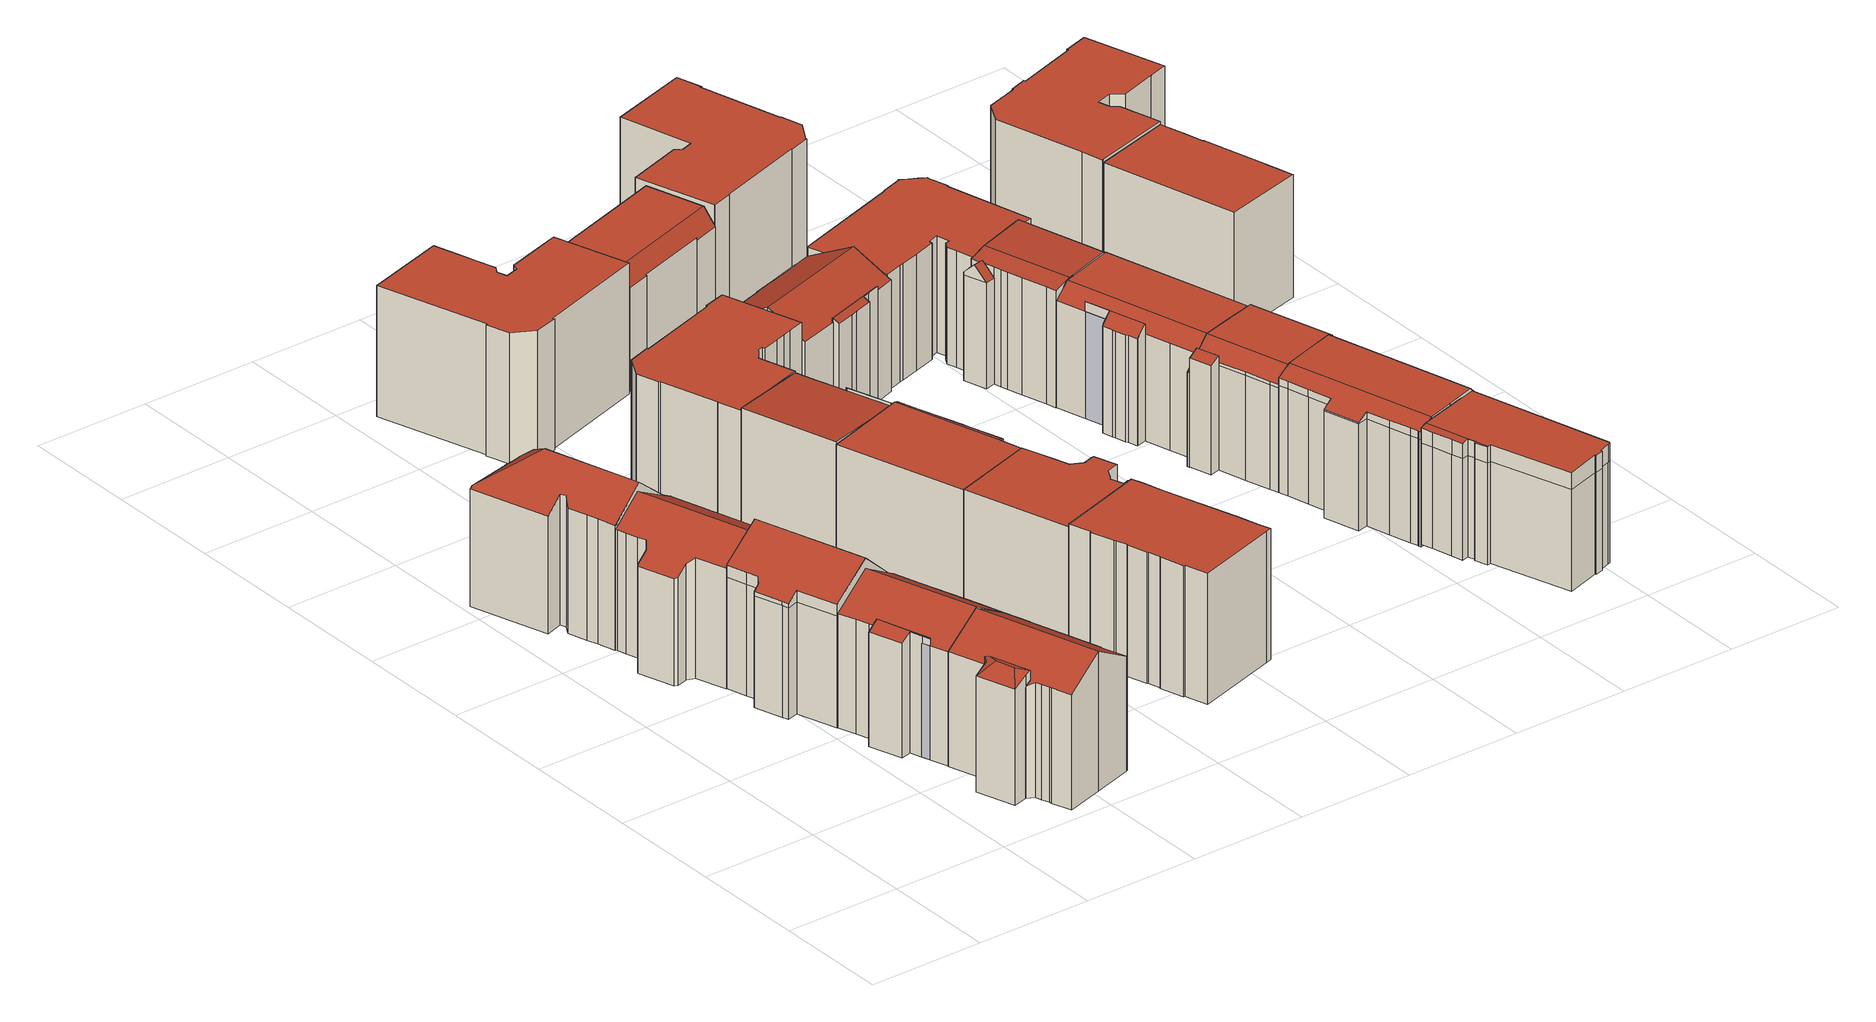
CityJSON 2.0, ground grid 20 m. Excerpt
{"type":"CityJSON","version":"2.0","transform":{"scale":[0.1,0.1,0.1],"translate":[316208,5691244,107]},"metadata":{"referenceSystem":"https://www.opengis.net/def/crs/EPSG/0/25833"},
"CityObjects":{
"building1":{"type":"Building","attributes":{"Dachtyp_tdc":"tdcFreeFormRoof","Gemeindeschluessel":14713000,"Dachneigung":40.04,"QualitaetDacherkennung":40,"Geometrietyp2DReferenz":"3000","function":"31001_9998","roofType":"5000","measuredHeight":25.58},"geometry":[{"type":"MultiSurface","lod":"2","boundaries":[[[0,1,2,3]],[[1,4,5,2]],[[4,6,7,5]],[[6,8,9,7]],[[8,10,11,9]],[[10,12,13,11]],[[12,14,15,13]],[[14,16,17,15]],[[16,18,19,17]],[[18,20,21,19]],[[20,22,23,21]],[[22,24,25,23]],[[24,26,27,25]],[[26,28,29,27]],[[28,30,31,29]],[[30,32,33,31]],[[32,34,35,33]],[[34,36,37,35]],[[36,38,39,37]],[[38,40,41,39]],[[40,42,43,41]],[[42,44,45,43]],[[44,46,47,45]],[[46,48,49,47]],[[48,50,51,49]],[[50,0,3,51]],[[52,20,18,16,14,12,10,53,54]],[[50,48,46,55,54,53,8,6,4,1,0]],[[44,42,40,38,36,34,32,30,28,26,24,22,52,54,55]],[[22,20,52]],[[46,44,55]],[[10,8,53]],[[3,2,5,7,9,11,13,15,17,19,21,23,25,27,29,31,33,35,37,39,41,43,45,47,49,51]]],"semantics":{"surfaces":[{"type":"WallSurface"},{"type":"RoofSurface"},{"type":"GroundSurface"}],"values":[0,0,0,0,0,0,0,0,0,0,0,0,0,0,0,0,0,0,0,0,0,0,0,0,0,0,1,1,1,0,0,0,2]}}]},
"building2":{"type":"Building","attributes":{"Dachtyp_tdc":"tdcFreeFormRoof","Gemeindeschluessel":14713000,"Dachneigung":29.87,"QualitaetDacherkennung":67,"Geometrietyp2DReferenz":"3000","function":"31001_9998","roofType":"5000","measuredHeight":24.23},"geometry":[{"type":"MultiSurface","lod":"2","boundaries":[[[56,57,58,59]],[[57,60,61,58]],[[60,62,63,61]],[[62,64,65,63]],[[64,66,67,65]],[[66,68,69,67]],[[68,70,71,69]],[[70,72,73,71]],[[72,74,75,73]],[[74,76,77,75]],[[76,78,79,77]],[[78,80,81,79]],[[80,82,83,81]],[[82,84,85,83]],[[84,86,87,85]],[[86,88,89,87]],[[88,90,91,89]],[[90,92,93,91]],[[92,94,95,93]],[[94,56,59,95]],[[90,88,86,96,97,70,68,66,64,62,60,57,56,94,92]],[[84,82,80,78,76,74,72,97,96]],[[72,70,97]],[[86,84,96]],[[59,58,61,63,65,67,69,71,73,75,77,79,81,83,85,87,89,91,93,95]]],"semantics":{"surfaces":[{"type":"WallSurface"},{"type":"RoofSurface"},{"type":"GroundSurface"}],"values":[0,0,0,0,0,0,0,0,0,0,0,0,0,0,0,0,0,0,0,0,1,1,0,0,2]}}]},
"building3":{"type":"Building","attributes":{"Gemeindeschluessel":14713000,"Geometrietyp2DReferenz":"3000","function":"31001_9998","roofType":"9999"},"children":["building3-1","building3-2"]},
"building3-1":{"type":"BuildingPart","attributes":{"Dachtyp_tdc":"tdcGableRoof","Dachneigung":30.95,"QualitaetDacherkennung":60,"Geometrietyp2DReferenz":"3000","roofType":"3100","measuredHeight":23.72},"parents":["building3"],"geometry":[{"type":"MultiSurface","lod":"2","boundaries":[[[98,99,100,101,102,103,104,105,106]],[[106,107,108,109,110,111,112,113,114,115,116,117,98]],[[118,119,120,121,122,123,124,125,126,127,128,129,130,131,132,133,134,135,136,137]],[[115,114,119,118]],[[114,113,120,119]],[[113,112,121,120]],[[109,108,125,124]],[[108,107,126,125]],[[107,106,127,126]],[[106,105,128,127]],[[105,104,129,128]],[[104,103,130,129]],[[103,102,131,130]],[[102,101,132,131]],[[101,100,133,132]],[[100,99,134,133]],[[99,98,135,134]],[[98,117,136,135]],[[117,116,137,136]],[[116,115,118,137]],[[122,121,112,111]],[[109,124,123,110]],[[110,123,122,111]]],"semantics":{"surfaces":[{"type":"RoofSurface"},{"type":"GroundSurface"},{"type":"WallSurface"},{"type":"ClosureSurface"}],"values":[0,0,1,2,2,2,2,2,2,2,2,2,2,2,2,2,2,2,2,2,3,3,3]}}]},
"building3-2":{"type":"BuildingPart","attributes":{"Dachtyp_tdc":"tdcHipRoof","Dachneigung":37.53,"QualitaetDacherkennung":54,"Geometrietyp2DReferenz":"3000","roofType":"3200","measuredHeight":21.55},"parents":["building3"],"geometry":[{"type":"MultiSurface","lod":"2","boundaries":[[[138,139,109,124,140]],[[141,142,143,121,112]],[[142,144,145,143]],[[144,138,140,145]],[[146,139,138,144,147]],[[142,141,148,149]],[[144,142,149,147]],[[148,146,147,149]],[[140,124,123,122,121,143,145]],[[110,109,139,146]],[[123,124,109,110]],[[111,110,146,148]],[[122,123,110,111]],[[141,112,111,148]],[[112,121,122,111]]],"semantics":{"surfaces":[{"type":"WallSurface"},{"type":"RoofSurface"},{"type":"GroundSurface"},{"type":"ClosureSurface"}],"values":[0,0,0,0,1,1,1,1,2,0,3,0,3,0,3]}}]},
"building4":{"type":"Building","attributes":{"Gemeindeschluessel":14713000,"Dachtyp_tdc":"tdcFreeFormRoof","Dachneigung":41.73,"QualitaetDacherkennung":62,"Geometrietyp2DReferenz":"3000","function":"31001_9998","roofType":"5000","measuredHeight":25.45},"geometry":[{"type":"MultiSurface","lod":"2","boundaries":[[[150,151,152,153]],[[151,154,155,152]],[[156,157,158,159,160,161,162,163,164,165,166,167]],[[168,169,170,171,172,173,174,175,159,158,176]],[[177,168,176,178]],[[178,176,158,157,179]],[[180,160,159,175,181]],[[181,175,174]],[[174,173,182]],[[182,173,172,183]],[[183,172,171,184]],[[184,171,170,185]],[[185,170,169]],[[169,168,177]],[[186,156,167,187]],[[187,167,166,150]],[[150,166,165,151]],[[151,165,164,154]],[[154,164,163,188]],[[188,163,162,189]],[[189,162,161,190]],[[190,161,160,180]],[[179,157,156,186]],[[155,191,192,193,194,195,196,197,198,199,200,201,202,203,204,205,206,153,152]],[[154,188,191,155]],[[188,189,192,191]],[[189,190,193,192]],[[190,180,194,193]],[[180,181,195,194]],[[181,174,196,195]],[[174,182,197,196]],[[182,183,198,197]],[[183,184,199,198]],[[184,185,200,199]],[[185,169,201,200]],[[169,177,202,201]],[[177,178,203,202]],[[178,179,204,203]],[[179,186,205,204]],[[186,187,206,205]],[[187,150,153,206]]],"semantics":{"surfaces":[{"type":"WallSurface"},{"type":"RoofSurface"},{"type":"GroundSurface"}],"values":[0,0,1,1,0,0,0,0,0,0,0,0,0,0,0,0,0,0,0,0,0,0,0,2,0,0,0,0,0,0,0,0,0,0,0,0,0,0,0,0,0]}}]},
"building5":{"type":"Building","attributes":{"Gemeindeschluessel":14713000,"Geometrietyp2DReferenz":"3000","function":"31001_9998","roofType":"9999"},"children":["building5-1","building5-2"]},
"building5-1":{"type":"BuildingPart","attributes":{"Dachtyp_tdc":"tdcGableRoof","Dachneigung":31.21,"QualitaetDacherkennung":72,"Geometrietyp2DReferenz":"3000","roofType":"3100","measuredHeight":23.69},"parents":["building5"],"geometry":[{"type":"MultiSurface","lod":"2","boundaries":[[[207,208,209,210]],[[208,211,212,209]],[[211,213,214,212]],[[213,215,216,214]],[[215,217,218,216]],[[217,219,220,218]],[[219,221,222,220]],[[221,223,224,222]],[[223,225,226,224]],[[225,105,227,226]],[[105,228,229,227]],[[228,230,231,229]],[[230,232,233,231]],[[228,105,225,223,221,219,217]],[[217,215,213,211,208,207,232,230,228]],[[210,209,212,214,216,218,220,222,224,226,227,229,231,233]],[[207,210,233,232]]],"semantics":{"surfaces":[{"type":"WallSurface"},{"type":"RoofSurface"},{"type":"GroundSurface"},{"type":"ClosureSurface"}],"values":[0,0,0,0,0,0,0,0,0,0,0,0,0,1,1,2,3]}}]},
"building5-2":{"type":"BuildingPart","attributes":{"Dachtyp_tdc":"tdcPolyFlatRoof","Dachneigung":29.75,"QualitaetDacherkennung":55,"Geometrietyp2DReferenz":"3000","roofType":"2100","measuredHeight":20.65},"parents":["building5"],"geometry":[{"type":"MultiSurface","lod":"2","boundaries":[[[234,235,236,233,232]],[[235,237,238,236]],[[237,239,240,238]],[[239,241,242,240]],[[241,243,244,242]],[[243,245,207,210,244]],[[246,245,243,241,239,237,235,234]],[[236,238,240,242,244,210,233]],[[232,207,245,246]],[[232,233,210,207]],[[234,232,246]]],"semantics":{"surfaces":[{"type":"WallSurface"},{"type":"RoofSurface"},{"type":"GroundSurface"},{"type":"ClosureSurface"}],"values":[0,0,0,0,0,0,1,2,0,3,0]}}]},
"building6":{"type":"Building","attributes":{"Gemeindeschluessel":14713000,"Geometrietyp2DReferenz":"3000","function":"31001_9998","roofType":"9999"},"children":["building6-1","building6-2"]},
"building6-1":{"type":"BuildingPart","attributes":{"Dachtyp_tdc":"tdcPolyFlatRoof","Dachneigung":0,"QualitaetDacherkennung":51,"Geometrietyp2DReferenz":"3000","roofType":"1000","measuredHeight":21.69},"parents":["building6"],"geometry":[{"type":"MultiSurface","lod":"2","boundaries":[[[247,248,249,250,251]],[[252,253,254,255,256]],[[253,257,258,254]],[[257,259,260,258]],[[259,247,251,260]],[[259,257,253,252,248,247]],[[251,250,255,254,258,260]],[[256,249,248,252]],[[256,255,250,249]]],"semantics":{"surfaces":[{"type":"WallSurface"},{"type":"RoofSurface"},{"type":"GroundSurface"},{"type":"ClosureSurface"}],"values":[0,0,0,0,0,1,2,0,3]}}]},
"building6-2":{"type":"BuildingPart","attributes":{"Dachtyp_tdc":"tdcFreeFormRoof","Dachneigung":29.26,"QualitaetDacherkennung":33,"Geometrietyp2DReferenz":"3000","roofType":"5000","measuredHeight":21.67},"parents":["building6"],"geometry":[{"type":"MultiSurface","lod":"2","boundaries":[[[261,262,263,264]],[[262,265,266,263]],[[265,267,268,266]],[[267,256,255,268]],[[249,269,270,250]],[[269,271,272,270]],[[271,273,274,272]],[[273,261,264,274]],[[269,249,275]],[[249,256,276,275]],[[256,267,276]],[[267,265,262,261,273,271,269,275,276]],[[264,263,266,268,255,250,270,272,274]],[[250,255,256,249]]],"semantics":{"surfaces":[{"type":"WallSurface"},{"type":"RoofSurface"},{"type":"GroundSurface"},{"type":"ClosureSurface"}],"values":[0,0,0,0,0,0,0,0,1,1,1,1,2,3]}}]},
"building7":{"type":"Building","attributes":{"Gemeindeschluessel":14713000,"Geometrietyp2DReferenz":"3000","function":"31001_9998","roofType":"9999"},"children":["building7-1","building7-2"]},
"building7-1":{"type":"BuildingPart","attributes":{"Dachtyp_tdc":"tdcPolyFlatRoof","Dachneigung":58.91,"QualitaetDacherkennung":44,"Geometrietyp2DReferenz":"3000","roofType":"2100","measuredHeight":22.23},"parents":["building7"],"geometry":[{"type":"MultiSurface","lod":"2","boundaries":[[[277,278,279,280]],[[278,281,282,279]],[[281,283,284,282]],[[283,285,286,287,284]],[[288,277,280,289,290]],[[288,285,283,281,278,277]],[[280,279,282,284,287,289]],[[290,286,285,288]],[[290,289,287,286]]],"semantics":{"surfaces":[{"type":"WallSurface"},{"type":"RoofSurface"},{"type":"GroundSurface"},{"type":"ClosureSurface"}],"values":[0,0,0,0,0,1,2,0,3]}}]},
"building7-2":{"type":"BuildingPart","attributes":{"Dachtyp_tdc":"tdcPolyFlatRoof","Dachneigung":2.89,"QualitaetDacherkennung":70,"Geometrietyp2DReferenz":"3000","roofType":"2100","measuredHeight":22.45},"parents":["building7"],"geometry":[{"type":"MultiSurface","lod":"2","boundaries":[[[291,292,293,294]],[[292,295,296,293]],[[295,297,298,296]],[[297,299,300,298]],[[299,301,302,300]],[[301,290,289,302]],[[286,291,294,287]],[[286,290,301,299,297,295,292,291]],[[294,293,296,298,300,302,289,287]],[[287,289,290,286]]],"semantics":{"surfaces":[{"type":"WallSurface"},{"type":"RoofSurface"},{"type":"GroundSurface"},{"type":"ClosureSurface"}],"values":[0,0,0,0,0,0,0,1,2,3]}}]},
"building8":{"type":"Building","attributes":{"Dachtyp_tdc":"tdcPolyFlatRoof","Gemeindeschluessel":14713000,"Dachneigung":0,"QualitaetDacherkennung":61,"Geometrietyp2DReferenz":"3000","function":"31001_9998","roofType":"1000","measuredHeight":22.24},"geometry":[{"type":"MultiSurface","lod":"2","boundaries":[[[303,304,305,306]],[[304,307,308,305]],[[307,309,310,308]],[[309,311,312,310]],[[311,313,314,312]],[[313,315,316,314]],[[315,317,318,316]],[[317,319,320,318]],[[319,321,322,320]],[[321,323,324,322]],[[323,325,326,324]],[[325,327,328,326]],[[327,329,330,328]],[[329,331,332,330]],[[331,333,334,332]],[[333,335,336,334]],[[335,337,338,336]],[[337,339,340,338]],[[339,341,342,340]],[[341,343,344,342]],[[343,303,306,344]],[[343,341,339,337,335,333,331,329,327,325,323,321,319,317,315,313,311,309,307,304,303]],[[306,305,308,310,312,314,316,318,320,322,324,326,328,330,332,334,336,338,340,342,344]]],"semantics":{"surfaces":[{"type":"WallSurface"},{"type":"RoofSurface"},{"type":"GroundSurface"}],"values":[0,0,0,0,0,0,0,0,0,0,0,0,0,0,0,0,0,0,0,0,0,1,2]}}]},
"building9":{"type":"Building","attributes":{"Dachtyp_tdc":"tdcPolyFlatRoof","Gemeindeschluessel":14713000,"Dachneigung":0,"QualitaetDacherkennung":49,"Geometrietyp2DReferenz":"3000","function":"31001_9998","roofType":"1000","measuredHeight":21.8},"geometry":[{"type":"MultiSurface","lod":"2","boundaries":[[[345,346,347,322]],[[346,348,349,347]],[[348,350,351,349]],[[350,352,353,351]],[[352,354,355,353]],[[354,356,357,355]],[[356,358,359,357]],[[358,360,361,359]],[[360,362,363,361]],[[362,364,365,363]],[[364,366,367,365]],[[366,368,369,367]],[[368,370,371,369]],[[370,372,373,371]],[[372,374,375,373]],[[374,376,377,375]],[[376,378,324,377]],[[378,345,322,324]],[[378,376,374,372,370,368,366,364,362,360,358,356,354,352,350,348,346,345]],[[322,347,349,351,353,355,357,359,361,363,365,367,369,371,373,375,377,324]]],"semantics":{"surfaces":[{"type":"WallSurface"},{"type":"RoofSurface"},{"type":"GroundSurface"}],"values":[0,0,0,0,0,0,0,0,0,0,0,0,0,0,0,0,0,0,1,2]}}]},
"building10":{"type":"Building","attributes":{"Dachtyp_tdc":"tdcPolyFlatRoof","Gemeindeschluessel":14713000,"Dachneigung":0,"QualitaetDacherkennung":48,"Geometrietyp2DReferenz":"3000","function":"31001_9998","roofType":"1000","measuredHeight":22.11},"geometry":[{"type":"MultiSurface","lod":"2","boundaries":[[[379,380,381,382]],[[380,383,384,381]],[[383,385,386,384]],[[385,387,388,386]],[[387,389,390,388]],[[389,391,392,390]],[[391,393,394,392]],[[393,395,396,394]],[[395,397,398,396]],[[397,399,400,398]],[[399,401,402,400]],[[401,403,404,402]],[[403,405,406,404]],[[405,407,408,406]],[[407,409,410,408]],[[409,411,412,410]],[[411,413,414,412]],[[413,415,416,414]],[[415,417,418,416]],[[417,419,420,418]],[[419,421,422,420]],[[421,423,424,422]],[[423,425,426,424]],[[425,427,428,426]],[[427,429,430,428]],[[429,379,382,430]],[[429,427,425,423,421,419,417,415,413,411,409,407,405,403,401,399,397,395,393,391,389,387,385,383,380,379]],[[382,381,384,386,388,390,392,394,396,398,400,402,404,406,408,410,412,414,416,418,420,422,424,426,428,430]]],"semantics":{"surfaces":[{"type":"WallSurface"},{"type":"RoofSurface"},{"type":"GroundSurface"}],"values":[0,0,0,0,0,0,0,0,0,0,0,0,0,0,0,0,0,0,0,0,0,0,0,0,0,0,1,2]}}]},
"building11":{"type":"Building","attributes":{"Dachtyp_tdc":"tdcPolyFlatRoof","Gemeindeschluessel":14713000,"Dachneigung":0,"QualitaetDacherkennung":59,"Geometrietyp2DReferenz":"3000","function":"31001_9998","roofType":"1000","measuredHeight":22.25},"geometry":[{"type":"MultiSurface","lod":"2","boundaries":[[[431,432,433,434]],[[432,435,436,433]],[[435,437,438,436]],[[437,439,440,438]],[[439,441,442,440]],[[441,443,444,442]],[[443,445,446,444]],[[445,447,448,446]],[[447,449,450,448]],[[449,451,452,450]],[[451,453,454,452]],[[453,455,456,454]],[[455,457,458,456]],[[457,459,460,458]],[[459,461,462,460]],[[461,463,464,462]],[[463,465,466,464]],[[465,467,468,466]],[[467,431,434,468]],[[467,465,463,461,459,457,455,453,451,449,447,445,443,441,439,437,435,432,431]],[[434,433,436,438,440,442,444,446,448,450,452,454,456,458,460,462,464,466,468]]],"semantics":{"surfaces":[{"type":"WallSurface"},{"type":"RoofSurface"},{"type":"GroundSurface"}],"values":[0,0,0,0,0,0,0,0,0,0,0,0,0,0,0,0,0,0,0,1,2]}}]},
"building12":{"type":"Building","attributes":{"Gemeindeschluessel":14713000,"Geometrietyp2DReferenz":"3000","function":"31001_9998","roofType":"9999"},"children":["building12-1","building12-2"]},
"building12-1":{"type":"BuildingPart","attributes":{"Dachtyp_tdc":"tdcPolyFlatRoof","Dachneigung":27.29,"QualitaetDacherkennung":35,"Geometrietyp2DReferenz":"3000","roofType":"2100","measuredHeight":19.63},"parents":["building12"],"geometry":[{"type":"MultiSurface","lod":"2","boundaries":[[[469,470,471,472,473]],[[470,474,475,471]],[[474,476,477,475]],[[476,478,479,477]],[[478,480,481,479]],[[480,482,483,481]],[[482,484,485,486,483]],[[482,480,478,476,474,470,469,487,488,484]],[[486,489,490,472,471,475,477,479,481,483]],[[491,485,484,488]],[[491,489,486,485]],[[487,492,491,488]],[[492,490,489,491]],[[469,473,492,487]],[[473,472,490,492]]],"semantics":{"surfaces":[{"type":"WallSurface"},{"type":"RoofSurface"},{"type":"GroundSurface"},{"type":"ClosureSurface"}],"values":[0,0,0,0,0,0,0,1,2,0,3,0,3,0,3]}}]},
"building12-2":{"type":"BuildingPart","attributes":{"Dachtyp_tdc":"tdcGableRoof","Dachneigung":27.37,"QualitaetDacherkennung":71,"Geometrietyp2DReferenz":"3000","roofType":"3100","measuredHeight":22.49},"parents":["building12"],"geometry":[{"type":"MultiSurface","lod":"2","boundaries":[[[485,493,494,486]],[[493,495,496,494]],[[495,497,498,496]],[[497,499,500,498]],[[499,501,502,500]],[[501,503,504,502]],[[503,505,506,504]],[[505,507,508,506]],[[507,509,510,508]],[[509,511,512,510]],[[511,513,514,512]],[[513,515,516,514]],[[515,517,518,516]],[[517,519,520,518]],[[519,521,522,520]],[[521,523,524,522]],[[523,525,526,524]],[[525,527,528,526]],[[527,473,472,528]],[[523,521,519,517,515,513,511,509,507,505,503,501,499,497]],[[497,495,493,485,491,492,473,527,525,523]],[[472,490,489,486,494,496,498,500,502,504,506,508,510,512,514,516,518,520,522,524,526,528]],[[490,472,473,492]],[[491,489,490,492]],[[485,486,489,491]]],"semantics":{"surfaces":[{"type":"WallSurface"},{"type":"RoofSurface"},{"type":"GroundSurface"},{"type":"ClosureSurface"}],"values":[0,0,0,0,0,0,0,0,0,0,0,0,0,0,0,0,0,0,0,1,1,2,3,3,3]}}]},
"building13":{"type":"Building","attributes":{"Gemeindeschluessel":14713000,"Geometrietyp2DReferenz":"3000","function":"31001_9998","roofType":"9999"},"children":["building13-1","building13-2"]},
"building13-1":{"type":"BuildingPart","attributes":{"Dachtyp_tdc":"tdcCutGableRoof","Dachneigung":0.229,"QualitaetDacherkennung":66,"Geometrietyp2DReferenz":"3000","roofType":"9999","measuredHeight":20.4},"parents":["building13"],"geometry":[{"type":"MultiSurface","lod":"2","boundaries":[[[529,530,531,532]],[[530,533,534,531]],[[533,535,536,534]],[[535,537,538,536]],[[537,539,540,538]],[[539,541,542,540]],[[541,543,544,542]],[[543,545,546,544]],[[545,547,548,546]],[[547,549,550,548]],[[549,551,552,550]],[[553,554,555,556]],[[554,557,558,555]],[[557,559,560,558]],[[559,561,562,560]],[[561,563,564,562]],[[563,529,532,564]],[[545,543,541,539,537,535,533,530,529,563]],[[561,559,557,554,553,565,551,549,547]],[[563,561,547,545]],[[532,531,534,536,538,540,542,544,546,548,550,552,566,556,555,558,560,562,564]],[[566,552,551,565]],[[556,566,565,553]]],"semantics":{"surfaces":[{"type":"WallSurface"},{"type":"RoofSurface"},{"type":"GroundSurface"},{"type":"ClosureSurface"}],"values":[0,0,0,0,0,0,0,0,0,0,0,0,0,0,0,0,0,1,1,1,2,3,3]}}]},
"building13-2":{"type":"BuildingPart","attributes":{"Dachtyp_tdc":"tdcPolyFlatRoof","Dachneigung":42.61,"QualitaetDacherkennung":30,"Geometrietyp2DReferenz":"3000","roofType":"2100","measuredHeight":18.45},"parents":["building13"],"geometry":[{"type":"MultiSurface","lod":"2","boundaries":[[[567,568,569,552,551]],[[568,570,571,569]],[[570,572,573,571]],[[572,574,575,573]],[[574,576,577,575]],[[576,578,579,577]],[[578,580,581,579]],[[580,582,583,581]],[[582,584,556,583]],[[584,553,556]],[[585,584,582,580,578,576,574,572,570,568,567]],[[552,569,571,573,575,577,579,581,583,556,583,566]],[[565,586,582,584,553,584,585]],[[583,556,553,586]],[[566,583,586,565]],[[586,553,584,582]],[[567,551,565,585]],[[551,552,566,565]]],"semantics":{"surfaces":[{"type":"WallSurface"},{"type":"RoofSurface"},{"type":"GroundSurface"},{"type":"ClosureSurface"}],"values":[0,0,0,0,0,0,0,0,0,0,1,2,0,3,3,3,0,3]}}]},
"building14":{"type":"Building","attributes":{"Dachtyp_tdc":"tdcPolyFlatRoof","Gemeindeschluessel":14713000,"Dachneigung":0,"QualitaetDacherkennung":57,"Geometrietyp2DReferenz":"3000","function":"31001_9998","roofType":"1000","measuredHeight":19.75},"geometry":[{"type":"MultiSurface","lod":"2","boundaries":[[[587,588,589,590]],[[588,591,592,589]],[[591,593,594,592]],[[593,595,596,594]],[[595,597,598,596]],[[597,599,600,598]],[[599,601,602,600]],[[601,603,604,602]],[[603,605,606,604]],[[605,607,608,606]],[[607,609,610,608]],[[609,611,612,610]],[[611,613,614,612]],[[613,615,616,614]],[[615,617,618,616]],[[617,619,620,618]],[[619,621,622,620]],[[621,623,624,622]],[[623,625,626,624]],[[625,627,628,626]],[[627,629,630,628]],[[629,631,632,630]],[[631,633,634,632]],[[633,635,636,634]],[[635,587,590,636]],[[635,633,631,629,627,625,623,621,619,617,615,613,611,609,607,605,603,601,599,597,595,593,591,588,587]],[[590,589,592,594,596,598,600,602,604,606,608,610,612,614,616,618,620,622,624,626,628,630,632,634,636]]],"semantics":{"surfaces":[{"type":"WallSurface"},{"type":"RoofSurface"},{"type":"GroundSurface"}],"values":[0,0,0,0,0,0,0,0,0,0,0,0,0,0,0,0,0,0,0,0,0,0,0,0,0,1,2]}}]},
"building15":{"type":"Building","attributes":{"Dachtyp_tdc":"tdcPolyFlatRoof","Gemeindeschluessel":14713000,"Dachneigung":0,"QualitaetDacherkennung":57,"Geometrietyp2DReferenz":"3000","function":"31001_9998","roofType":"1000","measuredHeight":21.26},"geometry":[{"type":"MultiSurface","lod":"2","boundaries":[[[637,638,639,640]],[[638,641,642,639]],[[641,643,644,642]],[[643,645,646,644]],[[645,647,648,646]],[[647,649,650,648]],[[649,651,652,650]],[[651,653,654,652]],[[653,655,531,654]],[[655,656,532,531]],[[656,657,560,532]],[[657,658,659,560]],[[658,660,661,659]],[[660,662,663,661]],[[662,664,665,663]],[[664,666,667,665]],[[666,668,669,667]],[[668,670,671,669]],[[670,637,640,671]],[[670,668,666,664,662,660,658,657,656,655,653,651,649,647,645,643,641,638,637]],[[640,639,642,644,646,648,650,652,654,531,532,560,659,661,663,665,667,669,671]]],"semantics":{"surfaces":[{"type":"WallSurface"},{"type":"RoofSurface"},{"type":"GroundSurface"}],"values":[0,0,0,0,0,0,0,0,0,0,0,0,0,0,0,0,0,0,0,1,2]}}]},
"building16":{"type":"Building","attributes":{"Dachtyp_tdc":"tdcFreeFormRoof","Gemeindeschluessel":14713000,"Dachneigung":0.947,"QualitaetDacherkennung":79,"Geometrietyp2DReferenz":"3000","function":"31001_9998","roofType":"5000","measuredHeight":20.33},"geometry":[{"type":"MultiSurface","lod":"2","boundaries":[[[672,673,674,675]],[[673,676,677,674]],[[676,678,679,677]],[[680,681,682,683,684,685,686,687,688,689]],[[690,691,692,693,694,695]],[[696,694,693,686,685,697,698,699,700,701,702,703]],[[673,703,702,676]],[[672,696,703,673]],[[676,702,701,678]],[[678,701,700,704]],[[704,700,699,705]],[[705,699,698,706]],[[706,698,697,707]],[[707,697,685,684,708]],[[709,694,696,672]],[[710,695,694,709]],[[690,695,710]],[[711,692,691,712]],[[713,687,686,693,692,711]],[[712,691,690]],[[714,689,688,715]],[[716,680,689,714]],[[715,688,687,713]],[[708,684,683,717]],[[717,683,682,718]],[[718,682,681,719]],[[719,681,680,716]],[[679,720,721,722,723,724,725,726,727,728,729,730,731,732,733,734,735,736,675,674,677]],[[678,704,720,679]],[[704,705,721,720]],[[705,706,722,721]],[[706,707,723,722]],[[707,708,724,723]],[[708,717,725,724]],[[717,718,726,725]],[[718,719,727,726]],[[719,716,728,727]],[[716,714,729,728]],[[714,715,730,729]],[[715,713,731,730]],[[713,711,732,731]],[[711,712,733,732]],[[712,690,734,733]],[[690,710,735,734]],[[710,709,736,735]],[[709,672,675,736]]],"semantics":{"surfaces":[{"type":"WallSurface"},{"type":"RoofSurface"},{"type":"GroundSurface"}],"values":[0,0,0,1,1,1,0,0,0,0,0,0,0,0,0,0,0,0,0,0,0,0,0,0,0,0,0,2,0,0,0,0,0,0,0,0,0,0,0,0,0,0,0,0,0,0]}}]},
"building17":{"type":"Building","attributes":{"Gemeindeschluessel":14713000,"Geometrietyp2DReferenz":"3000","function":"31001_9998","roofType":"9999"},"children":["building17-1","building17-2"]},
"building17-1":{"type":"BuildingPart","attributes":{"Dachtyp_tdc":"tdcCutGableRoof","Dachneigung":0.096,"QualitaetDacherkennung":72,"Geometrietyp2DReferenz":"3000","roofType":"9999","measuredHeight":20.71},"parents":["building17"],"geometry":[{"type":"MultiSurface","lod":"2","boundaries":[[[737,738,739,740]],[[738,741,742,739]],[[741,743,744,742]],[[743,745,746,744]],[[745,747,748,746]],[[747,749,750,748]],[[751,752,753,754,755,756,757]],[[758,738,759,760]],[[761,756,755,762,760,759]],[[738,758,741]],[[741,758,760,762,755,754,743]],[[737,757,756,761,759,738]],[[743,754,753,745]],[[745,753,752,747]],[[747,752,751,749]],[[750,740,739,742,744,746,748]],[[740,750,749,737]],[[749,751,757,737]]],"semantics":{"surfaces":[{"type":"WallSurface"},{"type":"RoofSurface"},{"type":"GroundSurface"},{"type":"ClosureSurface"}],"values":[0,0,0,0,0,0,1,1,1,0,0,0,0,0,0,2,3,3]}}]},
"building17-2":{"type":"BuildingPart","attributes":{"Dachtyp_tdc":"tdcPolyFlatRoof","Dachneigung":28.24,"QualitaetDacherkennung":57,"Geometrietyp2DReferenz":"3000","roofType":"2100","measuredHeight":19.42},"parents":["building17"],"geometry":[{"type":"MultiSurface","lod":"2","boundaries":[[[763,764,765,750,749,751]],[[764,766,767,765]],[[766,768,757,737,740,767]],[[768,766,764,763]],[[750,765,767,740]],[[751,757,768,763]],[[749,750,740,737]],[[749,737,757,751]]],"semantics":{"surfaces":[{"type":"WallSurface"},{"type":"RoofSurface"},{"type":"GroundSurface"},{"type":"ClosureSurface"}],"values":[0,0,0,1,2,0,3,3]}}]},
"building18":{"type":"Building","attributes":{"Dachtyp_tdc":"tdcFreeFormRoof","Gemeindeschluessel":14713000,"Dachneigung":2.36,"QualitaetDacherkennung":75,"Geometrietyp2DReferenz":"3000","function":"31001_9998","roofType":"5000","measuredHeight":21.16},"geometry":[{"type":"MultiSurface","lod":"2","boundaries":[[[769,770,771,772]],[[770,773,744,771]],[[773,774,775,744]],[[774,776,777,775]],[[776,778,742,777]],[[778,779,780,742]],[[779,781,782,780]],[[781,783,784,782]],[[783,785,786,784]],[[785,787,788,786]],[[787,789,790,788]],[[789,791,792,790]],[[791,793,794,792]],[[793,795,796,794]],[[795,797,798,796]],[[797,799,800,798]],[[799,801,802,800]],[[801,769,772,802]],[[778,803,804,779]],[[805,806,807,808,809,810,811,812,813,814,815,816,817,818]],[[819,804,803,820,807,806]],[[773,808,807,820,774]],[[774,820,803,776]],[[781,819,806,783]],[[779,804,819,781]],[[785,805,818,787]],[[787,818,817,789]],[[789,817,816,791]],[[791,816,815,793]],[[793,815,814,795]],[[795,814,813,797]],[[797,813,812,799]],[[799,812,811,801]],[[801,811,810,769]],[[769,810,809,770]],[[770,809,808,773]],[[783,806,805,785]],[[776,803,778]],[[772,771,744,775,777,742,780,782,784,786,788,790,792,794,796,798,800,802]]],"semantics":{"surfaces":[{"type":"WallSurface"},{"type":"RoofSurface"},{"type":"GroundSurface"}],"values":[0,0,0,0,0,0,0,0,0,0,0,0,0,0,0,0,0,0,1,1,1,0,0,0,0,0,0,0,0,0,0,0,0,0,0,0,0,0,2]}}]},
"building19":{"type":"Building","attributes":{"Gemeindeschluessel":14713000,"Geometrietyp2DReferenz":"3000","function":"31001_9998","roofType":"9999"},"children":["building19-1","building19-2"]},
"building19-1":{"type":"BuildingPart","attributes":{"Dachtyp_tdc":"tdcGableRoof","Dachneigung":46.9,"QualitaetDacherkennung":37,"Geometrietyp2DReferenz":"3000","roofType":"3100","measuredHeight":20.35},"parents":["building19"],"geometry":[{"type":"MultiSurface","lod":"2","boundaries":[[[821,822,823,824]],[[822,825,826,823]],[[825,827,828,826]],[[829,821,824,830]],[[829,831,832,833,821]],[[833,832,834,835,836,837]],[[822,837,836,825]],[[821,833,837,822]],[[825,836,835,827]],[[824,823,826,828,830]],[[830,828,827,829]],[[834,832,831]],[[827,835,834,831,829]]],"semantics":{"surfaces":[{"type":"WallSurface"},{"type":"RoofSurface"},{"type":"GroundSurface"},{"type":"ClosureSurface"}],"values":[0,0,0,0,1,1,0,0,0,2,3,0,3]}}]},
"building19-2":{"type":"BuildingPart","attributes":{"Dachtyp_tdc":"tdcCutGableRoof","Dachneigung":2.88,"QualitaetDacherkennung":72,"Geometrietyp2DReferenz":"3000","roofType":"9999","measuredHeight":21.16},"parents":["building19"],"geometry":[{"type":"MultiSurface","lod":"2","boundaries":[[[838,839,840,841]],[[839,842,843,840]],[[842,844,845,843]],[[844,846,847,845]],[[846,848,829,830,847]],[[849,850,851,828,827,835]],[[850,852,853,851]],[[852,854,855,853]],[[854,856,857,855]],[[856,858,859,857]],[[858,860,861,859]],[[860,862,863,861]],[[862,838,841,863]],[[852,850,849,834,831,848,846,844,842,839,838,862]],[[860,858,856,854]],[[862,860,854,852]],[[841,840,843,845,847,830,828,851,853,855,857,859,861,863]],[[835,834,849]],[[831,829,848]],[[827,828,830,829]],[[835,827,829,831,834]]],"semantics":{"surfaces":[{"type":"WallSurface"},{"type":"RoofSurface"},{"type":"GroundSurface"},{"type":"ClosureSurface"}],"values":[0,0,0,0,0,0,0,0,0,0,0,0,0,1,1,1,2,0,0,3,3]}}]},
"building20":{"type":"Building","attributes":{"Gemeindeschluessel":14713000,"Geometrietyp2DReferenz":"3000","function":"31001_9998","roofType":"9999"},"children":["building20-1","building20-2"]},
"building20-1":{"type":"BuildingPart","attributes":{"Dachtyp_tdc":"tdcCutGableRoof","Dachneigung":2.58,"QualitaetDacherkennung":82,"Geometrietyp2DReferenz":"3000","roofType":"9999","measuredHeight":20.89},"parents":["building20"],"geometry":[{"type":"MultiSurface","lod":"2","boundaries":[[[864,738,865,866]],[[738,867,868,865]],[[867,869,870,868]],[[869,871,872,870]],[[871,873,874,872]],[[873,875,876,874]],[[875,877,878,876]],[[877,879,880,878]],[[881,882,883,884]],[[882,885,886,883]],[[885,887,888,886]],[[887,864,866,888]],[[867,738,864,887]],[[885,882,881,879,877,875,873,871,869]],[[887,885,869,867]],[[866,865,868,870,872,874,876,878,880,884,883,886,888]],[[881,884,880,879]]],"semantics":{"surfaces":[{"type":"WallSurface"},{"type":"RoofSurface"},{"type":"GroundSurface"},{"type":"ClosureSurface"}],"values":[0,0,0,0,0,0,0,0,0,0,0,0,1,1,1,2,3]}}]},
"building20-2":{"type":"BuildingPart","attributes":{"Dachtyp_tdc":"tdcPolyFlatRoof","Dachneigung":42.03,"QualitaetDacherkennung":56,"Geometrietyp2DReferenz":"3000","roofType":"2100","measuredHeight":19.88},"parents":["building20"],"geometry":[{"type":"MultiSurface","lod":"2","boundaries":[[[889,890,891,892,893,894,895,896,897,898,899]],[[880,900,901,902,903,904,905,906,907,908,884]],[[898,897,900,880,879]],[[897,896,901,900]],[[896,895,902,901]],[[895,894,903,902]],[[894,893,904,903]],[[893,892,905,904]],[[892,891,906,905]],[[891,890,907,906]],[[890,889,908,907]],[[889,899,884,908]],[[899,881,884]],[[898,879,881,899]],[[879,880,884,881]]],"semantics":{"surfaces":[{"type":"RoofSurface"},{"type":"GroundSurface"},{"type":"WallSurface"},{"type":"ClosureSurface"}],"values":[0,1,2,2,2,2,2,2,2,2,2,2,2,2,3]}}]},
"building21":{"type":"Building","attributes":{"Gemeindeschluessel":14713000,"Geometrietyp2DReferenz":"3000","function":"31001_9998","roofType":"9999"},"children":["building21-1","building21-2"]},
"building21-1":{"type":"BuildingPart","attributes":{"Dachtyp_tdc":"tdcPolyFlatRoof","Dachneigung":0,"QualitaetDacherkennung":59,"Geometrietyp2DReferenz":"3000","roofType":"1000","measuredHeight":20.93},"parents":["building21"],"geometry":[{"type":"MultiSurface","lod":"2","boundaries":[[[909,910,911,912]],[[910,913,914,911]],[[913,915,916,914]],[[915,917,918,919,916]],[[920,921,922,923,924]],[[921,925,926,922]],[[925,927,928,926]],[[927,929,930,928]],[[929,909,912,930]],[[929,927,925,921,920,917,915,913,910,909]],[[912,911,914,916,919,923,922,926,928,930]],[[924,918,917,920]],[[924,923,919,918]]],"semantics":{"surfaces":[{"type":"WallSurface"},{"type":"RoofSurface"},{"type":"GroundSurface"},{"type":"ClosureSurface"}],"values":[0,0,0,0,0,0,0,0,0,1,2,0,3]}}]},
"building21-2":{"type":"BuildingPart","attributes":{"Dachtyp_tdc":"tdcPolyFlatRoof","Dachneigung":41.61,"QualitaetDacherkennung":49,"Geometrietyp2DReferenz":"3000","roofType":"2100","measuredHeight":19.53},"parents":["building21"],"geometry":[{"type":"MultiSurface","lod":"2","boundaries":[[[918,931,932,919]],[[931,933,934,932]],[[933,935,936,934]],[[935,937,938,936]],[[937,939,940,938]],[[939,941,942,940]],[[941,943,944,942]],[[943,924,923,944]],[[943,941,939,937,935,933,931,918,924]],[[919,932,934,936,938,940,942,944,923]],[[918,919,923,924]]],"semantics":{"surfaces":[{"type":"WallSurface"},{"type":"RoofSurface"},{"type":"GroundSurface"},{"type":"ClosureSurface"}],"values":[0,0,0,0,0,0,0,0,1,2,3]}}]},
"building22":{"type":"Building","attributes":{"Dachtyp_tdc":"tdcPolyFlatRoof","Gemeindeschluessel":14713000,"Dachneigung":0,"QualitaetDacherkennung":38,"Geometrietyp2DReferenz":"3000","function":"31001_9998","roofType":"1000","measuredHeight":21.58},"geometry":[{"type":"MultiSurface","lod":"2","boundaries":[[[945,946,947,948]],[[946,949,950,947]],[[949,951,952,950]],[[951,953,954,952]],[[953,955,956,954]],[[955,957,958,956]],[[957,959,960,958]],[[959,961,962,960]],[[961,963,964,962]],[[963,965,966,964]],[[965,967,968,966]],[[967,969,970,968]],[[969,971,972,970]],[[971,973,974,972]],[[973,975,976,974]],[[975,977,978,976]],[[977,979,980,978]],[[979,981,982,980]],[[981,983,984,982]],[[983,985,986,984]],[[985,987,988,986]],[[987,989,990,988]],[[989,991,992,990]],[[991,993,994,992]],[[993,995,996,994]],[[995,945,948,996]],[[995,993,991,989,987,985,983,981,979,977,975,973,971,969,967,965,963,961,959,957,955,953,951,949,946,945]],[[948,947,950,952,954,956,958,960,962,964,966,968,970,972,974,976,978,980,982,984,986,988,990,992,994,996]]],"semantics":{"surfaces":[{"type":"WallSurface"},{"type":"RoofSurface"},{"type":"GroundSurface"}],"values":[0,0,0,0,0,0,0,0,0,0,0,0,0,0,0,0,0,0,0,0,0,0,0,0,0,0,1,2]}}]}
},
"vertices":[
[69,874,223],[79,892,233],[79,892,10],[69,874,10],[75,902,232],[75,902,10],[45,892,210],[45,892,10],[4,1026,210],[4,1026,10],[94,1056,205],[94,1056,10],[93,1058,203],[93,1058,10],[100,1060,203],[100,1060,10],[100,1058,204],[100,1058,10],[116,1062,203],[116,1062,10],[129,1068,201],[129,1068,10],[165,1051,198],[165,1051,10],[165,1049,199],[165,1049,10],[167,1043,199],[167,1043,10],[165,1043,201],[165,1043,10],[172,1019,201],[172,1019,10],[174,1019,199],[174,1019,10],[175,1014,199],[175,1014,10],[174,1013,200],[174,1013,10],[217,874,200],[217,874,10],[218,874,199],[218,874,10],[230,835,198],[230,835,10],[229,835,200],[229,835,10],[93,793,222],[93,793,10],[85,823,223],[85,823,10],[79,842,223],[79,842,10],[148,1059,210],[9,1027,213],[104,975,266],[153,812,266],
[78,718,193],[80,722,194],[80,722,11],[78,718,11],[100,728,208],[100,728,11],[110,740,216],[110,740,11],[105,754,216],[105,754,11],[99,774,216],[99,774,11],[95,789,216],[95,789,11],[93,793,216],[93,793,11],[229,835,205],[229,835,11],[230,835,204],[230,835,11],[242,796,204],[242,796,11],[241,795,205],[241,795,11],[276,683,204],[276,683,11],[289,643,204],[289,643,11],[288,643,205],[288,643,11],[152,602,216],[152,602,11],[135,654,216],[135,654,11],[122,660,208],[122,660,11],[102,654,195],[102,654,11],[97,657,193],[97,657,11],[206,618,254],[147,810,254],
[400,29,249],[468,50,207],[470,51,206],[457,95,205],[455,95,207],[417,219,207],[419,219,206],[404,262,207],[336,241,249],[269,221,208],[288,160,208],[288,159,208],[291,149,208],[312,80,208],[302,78,202],[315,71,208],[318,60,208],[322,48,208],[323,43,208],[334,9,208],[322,48,12],[318,60,12],[315,71,12],[302,78,12],[312,80,12],[291,149,12],[288,159,12],[288,160,12],[269,221,12],[336,241,12],[404,262,12],[419,219,12],[417,219,12],[455,95,12],[457,95,12],[470,51,12],[468,50,12],[400,29,12],[334,9,12],[323,43,12],
[281,146,221],[288,159,221],[281,146,12],[302,78,221],[277,71,209],[277,71,12],[256,138,209],[256,138,12],[291,149,225],[286,128,228],[312,80,225],[295,96,228],
[165,485,202],[150,533,202],[150,533,12],[165,485,12],[162,538,202],[162,538,12],[188,480,222],[210,411,222],[279,432,267],[220,622,267],[152,602,222],[162,566,222],[168,547,222],[165,543,219],[162,538,216],[150,533,209],[165,485,209],[168,474,209],[347,453,203],[335,494,202],[333,494,204],[328,512,204],[300,602,204],[301,603,203],[289,643,202],[288,643,204],[345,453,204],[347,453,202],[345,453,202],[210,411,202],[152,602,202],[288,643,202],[301,603,202],[300,602,202],[328,512,202],[333,494,202],[188,480,202],[168,474,202],[165,543,202],[168,547,202],[162,566,202],[165,543,12],[168,547,12],[162,566,12],[152,602,12],[288,643,12],[289,643,12],[301,603,12],[300,602,12],[328,512,12],[333,494,12],[335,494,12],[347,453,12],[345,453,12],[210,411,12],[188,480,12],[168,474,12],
[231,344,207],[227,357,207],[227,357,13],[231,344,13],[220,379,207],[220,379,13],[210,409,207],[210,409,13],[210,411,207],[210,411,13],[278,432,250],[278,432,13],[345,453,207],[345,453,13],[347,453,206],[347,453,13],[360,407,207],[360,407,13],[392,305,207],[392,305,13],[404,262,13],[337,241,250],[337,241,13],[269,221,207],[269,221,13],[259,252,207],[259,252,13],
[259,252,219],[255,264,219],[255,264,13],[248,286,219],[248,286,13],[230,281,208],[230,281,13],[212,338,208],[212,338,13],[220,341,213],[220,341,13],[231,344,220],[259,252,220],
[489,773,228],[634,819,228],[634,819,226],[634,819,12],[489,773,12],[688,635,228],[698,599,228],[698,599,12],[688,635,12],[688,635,226],[698,597,228],[698,597,12],[556,553,228],[556,553,12],
[675,707,226],[679,694,226],[679,694,12],[675,707,12],[695,642,226],[695,642,12],[696,638,226],[696,638,12],[640,820,226],[640,820,12],[651,786,225],[651,786,12],[665,740,226],[665,740,12],[638,817,227],[691,641,228],
[617,897,202],[625,871,203],[625,871,9],[617,897,9],[629,859,203],[629,859,9],[640,820,205],[640,820,9],[625,816,231],[625,816,226],[625,816,9],[601,892,231],[601,892,9],[601,892,226],
[489,773,233],[440,937,233],[440,937,9],[489,773,9],[573,979,226],[573,979,9],[584,944,226],[584,944,9],[589,929,226],[589,929,9],[593,917,226],[593,917,9],
[658,213,234],[652,234,234],[652,234,11],[658,213,11],[650,235,234],[650,235,11],[640,270,234],[640,270,11],[641,271,234],[641,271,11],[635,290,234],[635,290,11],[633,292,234],[633,292,11],[620,332,234],[620,332,11],[622,334,234],[622,334,11],[610,371,234],[610,371,11],[764,419,234],[764,419,11],[770,401,234],[770,401,11],[781,362,234],[781,362,11],[819,238,234],[819,238,11],[830,199,234],[830,199,11],[837,179,234],[837,179,11],[827,176,234],[827,176,11],[683,132,234],[683,132,11],[671,171,234],[671,171,11],[669,171,234],[669,171,11],[657,212,234],[657,212,11],
[610,371,229],[556,553,229],[556,553,11],[698,597,229],[698,597,11],[709,564,229],[709,564,11],[712,554,229],[712,554,11],[724,516,229],[724,516,11],[744,506,229],[744,506,11],[746,506,229],[746,506,11],[761,511,229],[761,511,11],[766,512,229],[766,512,11],[779,472,229],[779,472,11],[757,465,229],[757,465,11],[754,460,229],[754,460,11],[748,449,229],[748,449,11],[745,445,229],[745,445,11],[753,422,229],[753,422,11],[762,425,229],[762,425,11],[764,419,229],
[587,1208,229],[587,1210,229],[587,1210,8],[587,1208,8],[625,1221,229],[625,1221,8],[626,1220,229],[626,1220,8],[668,1085,229],[668,1085,8],[640,1077,229],[640,1077,8],[625,1072,229],[625,1072,8],[608,1067,229],[608,1067,8],[579,1058,229],[579,1058,8],[577,1063,229],[577,1063,8],[568,1060,229],[568,1060,8],[556,1044,229],[556,1044,8],[554,1042,229],[554,1042,8],[573,979,229],[573,979,8],[440,937,229],[440,937,8],[439,936,229],[439,936,8],[427,975,229],[427,975,8],[427,977,229],[427,977,8],[397,1075,229],[397,1075,8],[395,1077,229],[395,1077,8],[383,1115,229],[383,1115,8],[384,1116,229],[384,1116,8],[402,1150,229],[402,1150,8],[402,1152,229],[402,1152,8],[441,1165,229],[441,1165,8],[443,1163,229],[443,1163,8],
[415,1466,224],[439,1473,224],[439,1473,1],[415,1466,1],[442,1484,224],[442,1484,1],[523,1509,224],[523,1509,1],[539,1514,224],[539,1514,1],[580,1385,224],[580,1385,1],[391,1326,224],[391,1326,1],[393,1323,224],[393,1323,1],[352,1311,224],[352,1311,1],[315,1331,224],[315,1331,1],[302,1371,224],[302,1371,1],[305,1372,224],[305,1372,1],[246,1561,224],[246,1561,1],[384,1602,224],[384,1602,1],[396,1563,224],[396,1563,1],[400,1551,224],[400,1551,1],[406,1530,224],[406,1530,1],[417,1495,224],[417,1495,1],[410,1484,224],[410,1484,1],
[846,1132,205],[825,1126,204],[825,1126,9],[846,1132,9],[846,1132,198],[812,1121,204],[812,1121,9],[815,1111,199],[815,1111,9],[783,1101,199],[783,1101,9],[772,1098,199],[772,1098,9],[740,1088,199],[740,1088,9],[737,1098,205],[737,1098,198],[737,1098,9],[845,1133,205],[736,1099,205],[736,1099,9],[845,1133,9],[736,1099,199],[845,1133,199],
[670,1079,198],[670,1079,9],[668,1085,202],[668,1085,9],[650,1143,234],[650,1143,9],[626,1220,192],[626,1220,9],[625,1221,191],[625,1221,9],[659,1232,191],[659,1232,9],[659,1230,192],[659,1230,9],[711,1246,192],[711,1246,9],[711,1248,191],[711,1248,9],[747,1259,191],[747,1259,9],[749,1258,192],[749,1258,9],[802,1274,192],[802,1274,9],[802,1276,190],[802,1276,9],[834,1286,190],[834,1286,9],[835,1284,191],[835,1284,9],[860,1207,234],[860,1207,9],[878,1149,202],[878,1149,9],[880,1143,199],[880,1143,9],
[789,1449,184],[789,1448,182],[789,1448,7],[789,1449,7],[745,1434,181],[745,1434,7],[745,1436,184],[745,1436,7],[621,1397,184],[621,1397,7],[621,1396,182],[621,1396,7],[580,1383,182],[580,1383,7],[580,1385,184],[580,1385,7],[574,1403,210],[574,1403,7],[543,1501,211],[543,1501,7],[539,1514,174],[539,1514,7],[568,1523,174],[568,1523,7],[662,1552,174],[745,1578,174],[745,1578,7],[662,1552,7],[744,1583,159],[744,1583,7],[746,1584,159],[746,1584,7],[752,1566,211],[752,1566,7],[783,1468,210],[783,1468,7],[567,1523,174],[567,1523,7],
[568,1523,191],[579,1527,191],[579,1527,7],[599,1533,191],[599,1533,7],[614,1538,191],[614,1538,7],[612,1546,182],[612,1546,7],[614,1552,178],[614,1552,7],[644,1561,178],[644,1561,7],[649,1559,181],[649,1559,7],[653,1549,191],[653,1549,7],[662,1552,191],[567,1523,191],[653,1549,174],
[1008,1112,206],[1000,1141,206],[1000,1141,8],[1008,1112,8],[996,1158,206],[996,1158,8],[1002,1170,206],[1002,1170,8],[1010,1172,206],[1010,1172,8],[1004,1194,206],[1004,1194,8],[986,1188,206],[986,1188,8],[986,1182,206],[986,1182,8],[948,1170,206],[948,1170,8],[916,1161,206],[916,1161,8],[909,1159,206],[909,1159,8],[878,1149,206],[878,1149,8],[835,1284,206],[835,1284,8],[834,1286,206],[834,1286,8],[1024,1345,206],[1024,1345,8],[1025,1347,206],[1025,1347,8],[1061,1358,206],[1061,1358,8],[1061,1359,206],[1061,1359,8],[1074,1352,206],[1074,1352,8],[1086,1345,206],[1086,1345,8],[1099,1338,206],[1099,1338,8],[1098,1337,206],[1098,1337,8],[1108,1301,206],[1108,1301,8],[1106,1300,206],[1106,1300,8],[1145,1150,206],[1145,1150,8],
[1022,1593,219],[1024,1592,219],[1024,1592,7],[1022,1593,7],[1034,1555,219],[1034,1555,7],[1013,1519,219],[1013,1519,7],[1014,1518,219],[1014,1518,7],[978,1507,219],[978,1507,7],[978,1508,219],[978,1508,7],[824,1460,219],[824,1460,7],[824,1459,219],[824,1459,7],[789,1448,219],[789,1449,219],[746,1584,219],[841,1614,219],[841,1614,7],[850,1606,219],[850,1606,7],[871,1612,219],[871,1612,7],[837,1737,219],[837,1737,7],[974,1778,219],[974,1778,7],[986,1734,219],[986,1734,7],[984,1734,219],[984,1734,7],
[1402,93,186],[1398,92,186],[1398,92,13],[1402,93,13],[1380,86,186],[1380,86,13],[1380,83,186],[1380,83,13],[1236,232,211],[1248,235,214],[1252,222,214],[1250,221,213],[1257,199,213],[1258,199,214],[1228,310,214],[1216,306,211],[1222,286,211],[1231,252,211],[1412,164,186],[1410,163,189],[1361,346,188],[1337,340,216],[1404,97,216],[1421,129,187],[1402,93,216],[1263,200,214],[1307,62,214],[1365,81,215],[1366,79,215],[1380,83,215],[1380,86,215],[1398,92,216],[1366,79,186],[1365,81,186],[1307,62,186],[1263,200,186],[1257,199,186],[1404,97,186],[1421,129,186],[1361,346,186],[1410,163,186],[1216,306,186],[1231,252,186],[1222,286,186],[1236,232,186],[1250,221,186],[1252,222,186],[1248,235,186],[1366,79,13],[1365,81,13],[1307,62,13],[1263,200,13],[1257,199,13],[1250,221,13],[1252,222,13],[1248,235,13],[1236,232,13],[1231,252,13],[1222,286,13],[1216,306,13],[1361,346,13],[1410,163,13],[1412,164,13],[1421,129,13],[1404,97,13],
[1108,705,187],[1254,745,187],[1254,745,9],[1108,705,9],[1293,600,187],[1293,600,9],[1148,560,187],[1148,560,9],[1144,575,187],[1144,575,9],[1132,618,187],[1132,618,9],[1119,666,187],[1119,666,9],[1119,666,192],[1132,618,193],[1144,575,193],[1148,560,193],[1171,567,216],[1132,711,216],[1108,705,192],[1293,600,188],[1235,739,216],[1275,595,216],[1188,727,216],[1259,591,216],
[1119,666,203],[1102,662,194],[1102,662,9],[1091,700,194],[1091,700,9],[1108,705,203],
[1162,507,191],[1153,543,191],[1153,543,9],[1162,507,9],[1148,560,191],[1223,581,191],[1223,581,9],[1266,592,191],[1266,592,9],[1293,600,191],[1361,346,191],[1361,346,9],[1284,325,191],[1284,325,9],[1242,314,191],[1242,314,9],[1216,306,191],[1216,306,9],[1215,309,191],[1215,309,9],[1215,312,191],[1215,312,9],[1211,325,191],[1211,325,9],[1201,362,191],[1201,362,9],[1190,403,191],[1190,403,9],[1172,399,191],[1172,399,9],[1155,460,191],[1155,460,9],[1173,466,191],[1173,466,9],[1266,592,221],[1334,339,221],[1216,306,204],[1242,314,217],[1174,568,217],[1148,560,204],[1153,543,204],[1162,507,204],[1173,466,203],[1155,460,194],[1172,399,194],[1190,403,203],[1201,362,204],[1211,325,204],[1215,312,204],[1215,309,204],[1284,325,219],[1223,581,219],
[998,1066,187],[986,1106,187],[986,1106,7],[998,1066,7],[988,1106,187],[988,1106,7],[1004,1111,187],[1004,1111,7],[1015,1070,187],[1015,1070,7],[1010,1087,206],[1009,1091,210],[992,1087,210],[1007,1096,206],[1004,1111,192],[988,1106,192],[986,1106,192],
[1044,959,206],[1040,977,206],[1040,977,7],[1044,959,7],[1028,1020,206],[1028,1020,7],[1021,1046,206],[1021,1046,7],[1018,1057,206],[1018,1057,7],[1015,1070,206],[1004,1111,206],[1008,1112,207],[1008,1112,7],[1034,1119,214],[1034,1119,7],[1116,1142,218],[1116,1142,7],[1145,1150,187],[1145,1150,7],[1186,997,187],[1186,997,7],[1157,989,218],[1157,989,7],[1075,967,214],[1075,967,7],
[1186,997,186],[1254,745,8],[1186,997,8],[1228,737,217],[1228,737,8],[1137,713,213],[1137,713,8],[1091,700,169],[1091,700,8],[1090,704,169],[1090,704,8],[1112,710,190],[1112,710,8],[1099,757,190],[1099,757,8],[1087,801,190],[1087,801,8],[1058,908,190],[1044,959,190],[1044,959,8],[1058,908,8],[1069,965,213],[1069,965,8],[1160,990,217],[1160,990,8],
[1070,864,207],[1054,859,192],[1052,858,190],[1057,840,190],[1058,834,190],[1063,817,190],[1065,812,190],[1069,796,190],[1071,797,192],[1087,801,207],[1058,908,207],[1071,797,8],[1069,796,8],[1065,812,8],[1063,817,8],[1058,834,8],[1057,840,8],[1052,858,8],[1054,859,8],[1070,864,8],
[1317,1197,218],[1452,1234,218],[1452,1234,9],[1317,1197,9],[1465,1186,218],[1465,1186,9],[1472,1157,218],[1472,1157,9],[1473,1157,218],[1473,1157,204],[1473,1157,9],[1502,1049,218],[1510,1019,218],[1510,1019,9],[1502,1049,9],[1502,1049,204],[1515,1001,218],[1515,1001,9],[1516,998,218],[1516,998,9],[1379,963,218],[1379,963,9],
[1484,1160,193],[1484,1160,9],[1489,1161,189],[1489,1161,9],[1511,1083,189],[1511,1083,9],[1505,1082,194],[1505,1082,9],[1495,1079,204],[1495,1079,9],[1498,1066,204],[1498,1066,9],[1501,1053,204],[1501,1053,9],
[1432,1305,223],[1435,1295,223],[1435,1295,7],[1432,1305,7],[1439,1279,223],[1439,1279,7],[1443,1267,223],[1443,1267,7],[1452,1234,223],[1452,1234,7],[1317,1197,223],[1317,1197,7],[1315,1196,223],[1315,1196,7],[1306,1234,223],[1306,1234,7],[1264,1387,223],[1264,1387,7],[1284,1424,223],[1284,1424,7],[1320,1435,223],[1320,1435,7],[1338,1440,223],[1338,1440,7],[1338,1442,223],[1338,1442,7],[1367,1452,223],[1367,1452,7],[1368,1449,223],[1368,1449,7],[1473,1482,223],[1473,1482,7],[1472,1484,223],[1472,1484,7],[1514,1497,223],[1514,1497,7],[1515,1496,223],[1515,1496,7],[1556,1361,223],[1556,1361,7],[1557,1358,223],[1557,1358,7],[1524,1348,223],[1524,1348,7],[1461,1329,223],[1461,1329,7],[1441,1342,223],[1441,1342,7],[1415,1334,223],[1415,1334,7],[1420,1315,223],[1420,1315,7]
]}
